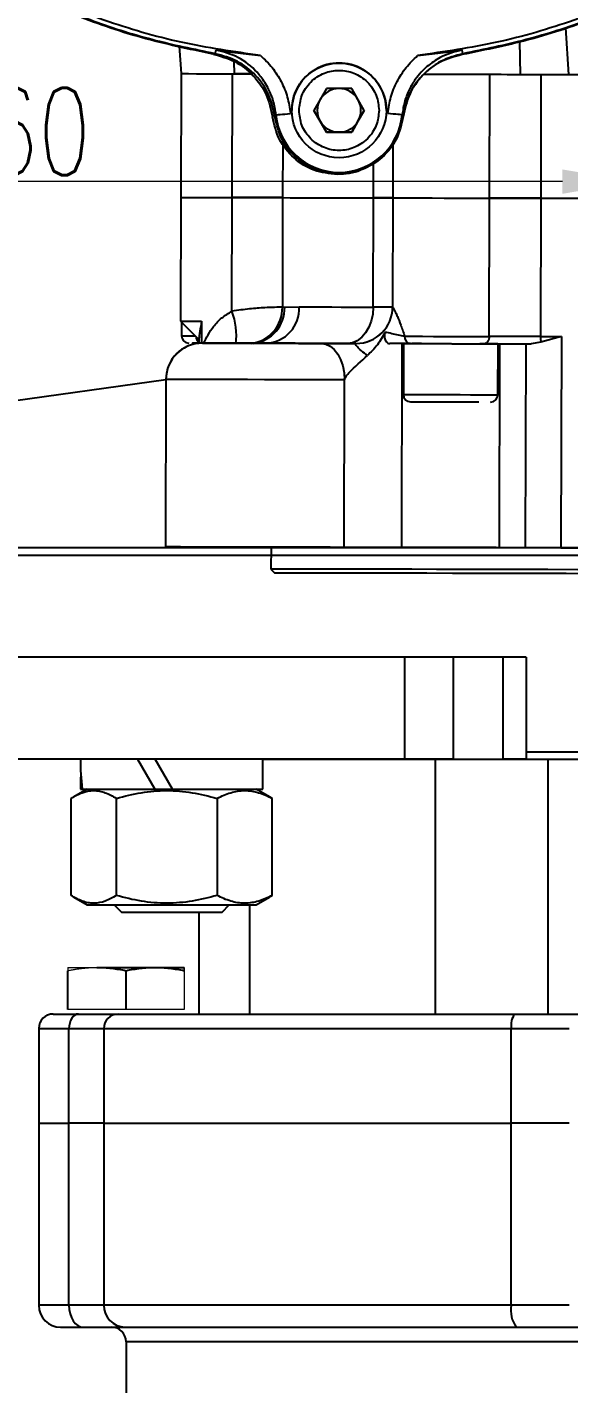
# Model space of a CAD drawing. Header units: millimetres. Extents: x 2028 to 4172, y 863 to 2379.
# Drawn here: x 2623.4 to 2697.8, y 1864.9 to 2052.4 of the extents above; entities that cross this region are included whole.
import ezdxf

# ---------------------------------------------------------------- set-up
doc = ezdxf.new("R2010")
doc.units = ezdxf.units.MM
doc.layers.add('AM_5', color=3, linetype='Continuous', lineweight=25)
doc.styles.add('SLDTEXTSTYLE1', font='txt.shx', dxfattribs={"width": 0.7, "bigfont": 'gbcbig.shx'})
doc.dimstyles.new('SLDDIMSTYLE12$0', dxfattribs={"dimtxt": 12, "dimasz": 10, "dimexe": 0, "dimexo": 0.0625, "dimgap": 0.875, "dimtad": 1, "dimdec": 1, "dimlfac": 1.8, "dimrnd": 1e-09, "dimzin": 12, "dimdsep": 46, "dimtxsty": 'SLDTEXTSTYLE1', "dimcen": 0.09, "dimdle": 8.16, "dimclrd": 3, "dimclre": 3, "dimadec": 0, "dimazin": 3, "dimtfac": 1, "dimtdec": 1, "dimtofl": 0, "dimtmove": 0, "dimatfit": 3, "dimfxl": 0, "dimfrac": 2, "dimtolj": 1, "dimlwd": 5, "dimlwe": 5, "dimarcsym": 0})

# ---------------------------------------------------------------- blocks, each defined once
blk = doc.blocks.new('*D44')
at = {"layer": 'AM_5', "color": 3, "linetype": 'Continuous', "lineweight": 5, "transparency": 16777216}
for p, q in [((2545.02, 2046.17), (2545.02, 2031.19)), ((2696.94, 2031.19), (2555.02, 2031.19))]:
    blk.add_line(p, q, dxfattribs=at)
at = {"layer": 'AM_5', "color": 3, "lineweight": 5, "transparency": 16777216}
blk.add_line((2706.94, 2009.46), (2706.94, 2031.19), dxfattribs=at)
at = {"layer": 'AM_5', "color": 3, "transparency": 16777216}
for points in [[(2555.02, 2032.86), (2555.02, 2029.52), (2545.02, 2031.19)], [(2696.94, 2032.86), (2696.94, 2029.52), (2706.94, 2031.19)]]:
    blk.add_solid(points, dxfattribs=at)
at = {"layer": 'Defpoints', "color": 0, "transparency": 16777216}
for p in [(2545.02, 2046.23), (2545.02, 2031.19), (2706.94, 2009.39)]:
    blk.add_point(p, dxfattribs=at)
at = {"layer": 'AM_5', "color": 0, "transparency": 16777216, "insert": (2621.28, 2038.07), "char_height": 12, "attachment_point": 5, "style": 'SLDTEXTSTYLE1'}
blk.add_mtext('\\A1;160', dxfattribs=at)

msp = doc.modelspace()

# ---------------------------------------------------------------- linework, layer by layer
at = {"color": 7, "linetype": 'Continuous', "lineweight": 25}
for p, q in [((2697.347, 2052.327), (2697.77, 2045.905)), ((2644.266, 2049.777), (2644.52, 2046.019)), ((2691.172, 2045.919), (2691.082, 2050.429)), ((2649.206, 2048.758), (2649.326, 2049.274)), ((2651.856, 2046.003), (2651.832, 2047.686)), ((2683.262, 2048.758), (2683.143, 2049.274)), ((2644.52, 2046.019), (2644.484, 2029.019)), ((2651.54, 2029.004), (2651.576, 2046.004)), ((2654.071, 2045.999), (2651.856, 2046.003)), ((2686.92, 2028.928), (2686.956, 2045.928)), ((2693.986, 2045.913), (2693.95, 2028.913)), ((2664.502, 2043.972), (2662.77, 2040.972)), ((2667.966, 2043.972), (2664.502, 2043.972)), ((2669.698, 2040.972), (2667.966, 2043.972)), ((2657.409, 2040.107), (2657.558, 2040.357)), ((2659.734, 2040.979), (2659.734, 2040.979)), ((2662.77, 2040.972), (2664.502, 2037.972)), ((2663.636, 2039.472), (2662.77, 2040.972)), ((2667.966, 2037.972), (2669.698, 2040.972)), ((2669.698, 2040.972), (2668.832, 2039.472)), ((2672.734, 2040.965), (2672.734, 2040.965)), ((2675.06, 2040.107), (2674.911, 2040.357)), ((2664.502, 2037.972), (2663.636, 2039.472)), ((2668.832, 2039.472), (2667.966, 2037.972)), ((2658.494, 2036.415), (2658.478, 2028.989)), ((2664.502, 2037.972), (2667.966, 2037.972)), ((2664.502, 2037.972), (2664.502, 2037.972)), ((2666.234, 2037.972), (2664.502, 2037.972)), ((2667.966, 2037.972), (2666.234, 2037.972)), ((2667.966, 2037.972), (2667.966, 2037.972)), ((2673.643, 2036.454), (2673.627, 2028.957)), ((2670.962, 2028.962), (2670.973, 2033.823)), ((2644.484, 2029.019), (2644.448, 2012.019)), ((2651.507, 2013.396), (2651.54, 2029.004)), ((2658.478, 2028.989), (2658.446, 2013.939)), ((2670.93, 2013.963), (2670.962, 2028.962)), ((2670.962, 2028.962), (2670.97, 2028.962)), ((2673.627, 2028.957), (2673.595, 2013.957)), ((2686.879, 2009.928), (2686.92, 2028.928)), ((2693.95, 2028.913), (2693.91, 2009.913)), ((2658.446, 2013.939), (2658.759, 2013.939)), ((2658.759, 2013.939), (2660.766, 2013.984)), ((2644.448, 2012.019), (2646.942, 2009.514)), ((2644.569, 2011.898), (2644.565, 2010.019)), ((2647.337, 2012.013), (2647.33, 2009.012)), ((2646.063, 2009.016), (2646.062, 2008.821)), ((2646.943, 2009.655), (2646.941, 2008.988)), ((2656.227, 2008.994), (2656.22, 2008.994)), ((2657.159, 2008.992), (2656.563, 2008.994)), ((2667.392, 2008.97), (2667.388, 2008.97)), ((2668.588, 2008.967), (2668.588, 2008.967)), ((2668.589, 2008.967), (2668.588, 2008.967)), ((2674.86, 2008.954), (2674.8, 1980.954)), ((2675.084, 2008.954), (2675.069, 2001.954)), ((2676.037, 2008.951), (2676.634, 2008.95)), ((2676.988, 2008.949), (2676.228, 2008.951)), ((2677.584, 2008.948), (2676.988, 2008.949)), ((2688.069, 2001.926), (2688.084, 2008.926)), ((2688.293, 2008.925), (2688.233, 1980.925)), ((2691.887, 2008.918), (2691.827, 1980.918)), ((2693.987, 2009.14), (2692.635, 2008.916)), ((2696.801, 2009.907), (2693.987, 2009.14)), ((2696.801, 2009.907), (2696.739, 1980.907)), ((2642.433, 2004.023), (2642.384, 1981.023)), ((2642.433, 2004.024), (2642.433, 2004.023)), ((2666.925, 1980.971), (2666.974, 2003.971)), ((2793.443, 1980.885), (2620.443, 1980.885)), ((2656.881, 1980.992), (2656.875, 1977.993)), ((2674.8, 1980.954), (2666.925, 1980.971)), ((2691.827, 1980.918), (2688.233, 1980.925)), ((2619.443, 1979.885), (2794.443, 1979.885)), ((2656.875, 1977.993), (2657.374, 1977.492)), ((2691.943, 1965.885), (2620.414, 1965.885)), ((2675.272, 1951.885), (2675.272, 1965.885)), ((2681.94, 1965.885), (2681.94, 1951.885)), ((2688.785, 1951.885), (2688.785, 1965.885)), ((2691.943, 1965.885), (2691.943, 1952.885)), ((2675.272, 1951.885), (2621.425, 1951.885)), ((2655.774, 1951.885), (2630.674, 1951.885)), ((2638.544, 1951.885), (2640.911, 1947.785)), ((2643.336, 1947.785), (2640.969, 1951.885)), ((2655.774, 1947.785), (2655.774, 1951.885)), ((2681.94, 1951.885), (2675.272, 1951.885)), ((2679.447, 1951.885), (2679.447, 1916.885)), ((2681.94, 1951.885), (2688.785, 1951.885)), ((2691.943, 1951.885), (2688.785, 1951.885)), ((2691.943, 1952.885), (2719.943, 1952.885)), ((2691.943, 1952.885), (2691.943, 1951.885)), ((2691.943, 1951.885), (2719.943, 1951.885)), ((2694.943, 1951.885), (2694.943, 1916.885)), ((2629.39, 1933.174), (2629.39, 1946.497)), ((2631.599, 1947.785), (2629.767, 1946.728)), ((2630.674, 1947.785), (2630.899, 1947.785)), ((2630.899, 1947.785), (2655.774, 1947.785)), ((2635.624, 1933.174), (2635.624, 1946.497)), ((2649.458, 1946.497), (2649.458, 1933.174)), ((2656.68, 1946.728), (2654.849, 1947.785)), ((2657.058, 1946.497), (2656.661, 1946.695)), ((2657.058, 1933.174), (2657.058, 1946.497)), ((2656.661, 1932.969), (2657.058, 1933.174)), ((2629.77, 1932.941), (2631.599, 1931.885)), ((2631.599, 1931.885), (2643.224, 1931.885)), ((2635.306, 1931.885), (2636.306, 1930.885)), ((2643.224, 1931.885), (2654.849, 1931.885)), ((2650.141, 1930.885), (2651.141, 1931.885)), ((2653.943, 1916.885), (2653.943, 1931.885)), ((2654.849, 1931.885), (2656.677, 1932.941)), ((2636.306, 1930.885), (2643.224, 1930.885)), ((2643.224, 1930.885), (2650.141, 1930.885)), ((2646.943, 1930.885), (2646.943, 1916.885)), ((2628.943, 1917.485), (2628.943, 1922.835)), ((2632.943, 1923.285), (2640.943, 1923.285)), ((2636.943, 1917.485), (2636.943, 1922.835)), ((2640.943, 1923.285), (2644.943, 1923.285)), ((2624.943, 1914.885), (2624.943, 1901.885)), ((2624.943, 1914.885), (2629.098, 1914.885)), ((2629.098, 1914.885), (2633.901, 1914.885)), ((2629.098, 1901.885), (2629.098, 1914.885)), ((2633.901, 1914.885), (2689.916, 1914.885)), ((2633.901, 1914.885), (2633.901, 1901.885)), ((2689.916, 1914.885), (2697.862, 1914.885)), ((2689.916, 1901.885), (2689.916, 1914.885)), ((2624.943, 1901.885), (2624.943, 1876.885)), ((2624.943, 1901.885), (2629.098, 1901.885)), ((2633.901, 1901.885), (2629.098, 1901.885)), ((2629.098, 1876.885), (2629.098, 1901.885)), ((2633.901, 1901.885), (2689.916, 1901.885)), ((2633.901, 1901.885), (2633.901, 1876.885)), ((2697.862, 1901.885), (2689.916, 1901.885)), ((2689.916, 1876.885), (2689.916, 1901.885)), ((2629.098, 1876.885), (2624.943, 1876.885)), ((2633.901, 1876.885), (2629.098, 1876.885)), ((2689.916, 1876.885), (2633.901, 1876.885)), ((2697.862, 1876.885), (2689.916, 1876.885)), ((2630.276, 1873.885), (2630.709, 1873.885)), ((2636.823, 1873.885), (2690.597, 1873.885)), ((2776.943, 1871.885), (2636.943, 1871.885)), ((2636.943, 1871.885), (2636.943, 1864.885))]:
    msp.add_line(p, q, dxfattribs=at)
at = {"linetype": 'ByBlock'}
for p, q in [((2619.423, 2000.806), (2642.433, 2004.024)), ((2655.774, 1951.885), (2756.111, 1951.885))]:
    msp.add_line(p, q, dxfattribs=at)
at = {"color": 144, "linetype": 'Continuous', "lineweight": 18}
for p, q in [((2688.785, 1951.885), (2681.94, 1951.885)), ((2644.943, 1922.835), (2644.943, 1917.485)), ((2636.943, 1917.485), (2628.943, 1917.485)), ((2644.943, 1917.485), (2636.943, 1917.485))]:
    msp.add_line(p, q, dxfattribs=at)
at = {"color": 7, "linetype": 'Continuous', "lineweight": 25, "flags": 128}
for points in [[(2644.52, 2046.019), (2644.529, 2046.019), (2644.827, 2046.019), (2645.533, 2046.017), (2646.616, 2046.015), (2648.028, 2046.012), (2649.706, 2046.008), (2651.576, 2046.004)], [(2651.576, 2046.004), (2652.757, 2046.002), (2653.88, 2045.999), (2654.133, 2045.999)], [(2677.875, 2045.948), (2679.064, 2045.945), (2680.704, 2045.942), (2682.387, 2045.938), (2684.038, 2045.934), (2685.584, 2045.931), (2686.956, 2045.928)], [(2686.956, 2045.928), (2687.697, 2045.927), (2688.502, 2045.925), (2689.358, 2045.923), (2690.254, 2045.921), (2691.178, 2045.919), (2692.117, 2045.917), (2693.057, 2045.915), (2693.986, 2045.913)], [(2693.986, 2045.913), (2694.756, 2045.912), (2695.528, 2045.91), (2696.302, 2045.908), (2697.078, 2045.907), (2697.856, 2045.905), (2698.635, 2045.903), (2699.416, 2045.902), (2700.198, 2045.9)], [(2657.558, 2040.357), (2657.602, 2040.361), (2657.719, 2040.372), (2657.905, 2040.39), (2658.153, 2040.413), (2658.453, 2040.441), (2658.795, 2040.474), (2659.165, 2040.509), (2659.549, 2040.545)], [(2674.911, 2040.357), (2674.867, 2040.361), (2674.75, 2040.372), (2674.564, 2040.39), (2674.316, 2040.413), (2674.016, 2040.441), (2673.674, 2040.474), (2673.304, 2040.509), (2672.92, 2040.545)], [(2644.484, 2029.019), (2644.493, 2029.019), (2644.79, 2029.019), (2645.497, 2029.017), (2646.58, 2029.015), (2647.992, 2029.012), (2649.67, 2029.008), (2651.54, 2029.004)], [(2644.484, 2029.019), (2644.493, 2029.019), (2644.79, 2029.019), (2645.497, 2029.017), (2646.58, 2029.015), (2647.992, 2029.012), (2649.67, 2029.008), (2651.54, 2029.004)], [(2651.54, 2029.004), (2652.721, 2029.002), (2653.843, 2028.999), (2654.89, 2028.997), (2655.845, 2028.995), (2656.694, 2028.993), (2657.423, 2028.992), (2658.021, 2028.99), (2658.478, 2028.989)], [(2658.478, 2028.989), (2658.021, 2028.99), (2657.423, 2028.992), (2656.694, 2028.993), (2655.845, 2028.995), (2654.89, 2028.997), (2653.843, 2028.999), (2652.721, 2029.002), (2651.54, 2029.004)], [(2658.478, 2028.989), (2659.493, 2028.987), (2660.673, 2028.985), (2662.014, 2028.982), (2663.513, 2028.978), (2665.163, 2028.975), (2666.959, 2028.971), (2668.894, 2028.967), (2670.962, 2028.962)], [(2658.478, 2028.989), (2659.493, 2028.987), (2660.673, 2028.985), (2662.014, 2028.982), (2663.513, 2028.978), (2665.163, 2028.975), (2666.959, 2028.971), (2668.894, 2028.967), (2670.962, 2028.962)], [(2670.962, 2028.962), (2671.643, 2028.961), (2672.243, 2028.96), (2672.759, 2028.959), (2673.183, 2028.958), (2673.511, 2028.957), (2673.627, 2028.957)], [(2673.627, 2028.957), (2673.512, 2028.957), (2673.185, 2028.958), (2672.762, 2028.959), (2672.248, 2028.96), (2671.649, 2028.961), (2670.97, 2028.962)], [(2673.627, 2028.957), (2673.765, 2028.956), (2674.248, 2028.955), (2675.058, 2028.954), (2676.159, 2028.951), (2677.502, 2028.948), (2679.027, 2028.945), (2680.668, 2028.942), (2682.351, 2028.938), (2684.002, 2028.934), (2685.547, 2028.931), (2686.92, 2028.928)], [(2673.629, 2028.957), (2673.765, 2028.956), (2674.248, 2028.955), (2675.058, 2028.954), (2676.159, 2028.951), (2677.502, 2028.948), (2679.027, 2028.945), (2680.668, 2028.942), (2682.351, 2028.938), (2684.002, 2028.934), (2685.547, 2028.931), (2686.92, 2028.928)], [(2686.92, 2028.928), (2687.661, 2028.927), (2688.465, 2028.925), (2689.321, 2028.923), (2690.218, 2028.921), (2691.142, 2028.919), (2692.08, 2028.917), (2693.021, 2028.915), (2693.95, 2028.913)], [(2693.95, 2028.913), (2693.021, 2028.915), (2692.08, 2028.917), (2691.142, 2028.919), (2690.218, 2028.921), (2689.321, 2028.923), (2688.465, 2028.925), (2687.661, 2028.927), (2686.92, 2028.928)], [(2693.95, 2028.913), (2694.72, 2028.912), (2695.492, 2028.91), (2696.266, 2028.908), (2697.042, 2028.907), (2697.82, 2028.905), (2698.599, 2028.903), (2699.379, 2028.902), (2700.161, 2028.9)], [(2693.95, 2028.913), (2694.72, 2028.912), (2695.492, 2028.91), (2696.266, 2028.908), (2697.042, 2028.907), (2697.82, 2028.905), (2698.599, 2028.903), (2699.379, 2028.902), (2700.161, 2028.9)], [(2660.766, 2013.984), (2661.752, 2013.982), (2662.823, 2013.98), (2663.979, 2013.977), (2665.216, 2013.975), (2666.532, 2013.972), (2667.925, 2013.969), (2669.392, 2013.966), (2670.93, 2013.963)], [(2670.93, 2013.963), (2670.86, 2012.987), (2670.657, 2012.05), (2670.329, 2011.186), (2669.888, 2010.429), (2669.352, 2009.809), (2668.74, 2009.348), (2668.077, 2009.065), (2667.388, 2008.97)], [(2673.595, 2013.957), (2673.479, 2013.957), (2673.151, 2013.958), (2672.726, 2013.959), (2672.211, 2013.96), (2671.611, 2013.961), (2670.93, 2013.963)], [(2644.448, 2012.019), (2644.638, 2012.019), (2645.2, 2012.018), (2646.112, 2012.016), (2647.337, 2012.013)], [(2644.565, 2010.019), (2644.612, 2010.019), (2644.955, 2010.018), (2645.615, 2010.017), (2646.443, 2010.015)], [(2646.941, 2009.014), (2646.841, 2009.014), (2646.284, 2009.016), (2646.065, 2009.016), (2646.197, 2009.016), (2646.672, 2009.015), (2646.941, 2009.014)], [(2656.277, 2008.994), (2656.884, 2008.993), (2657.887, 2008.991), (2658.603, 2008.989), (2658.994, 2008.988), (2659.038, 2008.988), (2658.733, 2008.989), (2658.095, 2008.99), (2657.159, 2008.992)], [(2663.804, 2008.978), (2664.425, 2008.88), (2665.021, 2008.594), (2665.57, 2008.131), (2666.05, 2007.508), (2666.444, 2006.75), (2666.736, 2005.885), (2666.915, 2004.946), (2666.974, 2003.971)], [(2675.084, 2008.954), (2675.153, 2008.953), (2675.543, 2008.953), (2676.26, 2008.951), (2677.263, 2008.949), (2678.499, 2008.946), (2679.902, 2008.943), (2681.395, 2008.94), (2682.898, 2008.937), (2684.331, 2008.934), (2685.616, 2008.931), (2686.683, 2008.929), (2687.475, 2008.927), (2687.95, 2008.926), (2688.081, 2008.926), (2687.863, 2008.926), (2687.305, 2008.927), (2686.44, 2008.929), (2685.584, 2008.931)], [(2675.247, 2009.953), (2676.371, 2009.951), (2677.713, 2009.948), (2679.217, 2009.945), (2680.82, 2009.941), (2682.455, 2009.938), (2684.053, 2009.934), (2685.549, 2009.931), (2686.879, 2009.928)], [(2677.584, 2008.948), (2677.609, 2008.948), (2677.918, 2008.947), (2678.552, 2008.946), (2679.456, 2008.944), (2680.549, 2008.942), (2681.734, 2008.939), (2682.905, 2008.937), (2683.959, 2008.935), (2684.802, 2008.933), (2685.36, 2008.932), (2685.581, 2008.931), (2685.584, 2008.931)], [(2686.879, 2009.928), (2686.866, 2009.733), (2686.828, 2009.546), (2686.766, 2009.373), (2686.684, 2009.222), (2686.583, 2009.097), (2686.469, 2009.005), (2686.344, 2008.949), (2686.215, 2008.93)], [(2693.91, 2009.913), (2692.98, 2009.915), (2692.04, 2009.917), (2691.101, 2009.919), (2690.177, 2009.921), (2689.281, 2009.923), (2688.425, 2009.925), (2687.62, 2009.927), (2686.879, 2009.928)], [(2693.91, 2009.913), (2694.269, 2009.912), (2694.63, 2009.912), (2694.99, 2009.911), (2695.352, 2009.91), (2695.713, 2009.909), (2696.075, 2009.909), (2696.438, 2009.908), (2696.801, 2009.907)], [(2666.974, 2003.971), (2665.043, 2003.975), (2662.923, 2003.979), (2660.668, 2003.984), (2658.333, 2003.989), (2655.976, 2003.994), (2653.655, 2003.999), (2651.427, 2004.004), (2649.347, 2004.008), (2647.467, 2004.013), (2645.834, 2004.016), (2644.487, 2004.019), (2643.46, 2004.021), (2642.778, 2004.023), (2642.458, 2004.023), (2642.433, 2004.023)], [(2675.069, 2001.954), (2675.138, 2001.953), (2675.528, 2001.953), (2676.245, 2001.951), (2677.248, 2001.949), (2678.484, 2001.946), (2679.887, 2001.943), (2681.38, 2001.94), (2682.883, 2001.937), (2684.316, 2001.934), (2685.601, 2001.931), (2686.668, 2001.929), (2687.46, 2001.927), (2687.935, 2001.926), (2688.069, 2001.926)], [(2666.925, 1980.971), (2664.993, 1980.975), (2662.874, 1980.98), (2660.619, 1980.984), (2658.284, 1980.989), (2655.927, 1980.994), (2653.605, 1980.999), (2651.378, 1981.004), (2649.298, 1981.009), (2647.418, 1981.013), (2645.785, 1981.016), (2644.438, 1981.019), (2643.411, 1981.021), (2642.729, 1981.023), (2642.409, 1981.023), (2642.384, 1981.023)], [(2688.233, 1980.925), (2687.851, 1980.926), (2687.09, 1980.928), (2685.996, 1980.93), (2684.634, 1980.933), (2683.086, 1980.936), (2681.444, 1980.94), (2679.807, 1980.943), (2678.273, 1980.947), (2676.934, 1980.95), (2675.87, 1980.952), (2675.144, 1980.953), (2674.8, 1980.954)], [(2696.739, 1980.907), (2696.064, 1980.909), (2695.401, 1980.91), (2694.752, 1980.911), (2694.12, 1980.913), (2693.509, 1980.914), (2692.921, 1980.915), (2692.36, 1980.916), (2691.827, 1980.918)], [(2696.739, 1980.907), (2700.476, 1980.899), (2704.239, 1980.891), (2708.012, 1980.883), (2711.78, 1980.875), (2715.53, 1980.867), (2719.245, 1980.859), (2722.911, 1980.851), (2726.514, 1980.843)], [(2699.053, 1977.902), (2694.948, 1977.911), (2690.927, 1977.92), (2687.017, 1977.928), (2683.247, 1977.936), (2679.643, 1977.944), (2676.229, 1977.951), (2673.031, 1977.958), (2670.07, 1977.964), (2667.367, 1977.97), (2664.941, 1977.975), (2662.81, 1977.98), (2660.987, 1977.984), (2659.486, 1977.987), (2658.318, 1977.99), (2657.49, 1977.991), (2657.009, 1977.992), (2656.875, 1977.993)], [(2657.374, 1977.492), (2657.385, 1977.492), (2657.652, 1977.491), (2658.274, 1977.49), (2659.247, 1977.488), (2660.562, 1977.485), (2662.211, 1977.481), (2664.182, 1977.477), (2666.46, 1977.472), (2669.03, 1977.467), (2671.872, 1977.46), (2674.966, 1977.454), (2678.291, 1977.447), (2681.821, 1977.439), (2685.532, 1977.431), (2689.396, 1977.423), (2693.387, 1977.414), (2697.475, 1977.406), (2701.63, 1977.397)], [(2630.405, 1916.885), (2630.15, 1916.847), (2629.905, 1916.733), (2629.679, 1916.548), (2629.481, 1916.3), (2629.318, 1915.996), (2629.198, 1915.651), (2629.123, 1915.275), (2629.098, 1914.885)], [(2629.098, 1876.885), (2629.136, 1876.3), (2629.247, 1875.737), (2629.429, 1875.219), (2629.672, 1874.764), (2629.97, 1874.391), (2630.309, 1874.114), (2630.677, 1873.943), (2631.059, 1873.885)]]:
    msp.add_lwpolyline(points, dxfattribs=at)
at = {"color": 7, "linetype": 'Continuous', "lineweight": 25}
msp.add_circle((2666.234, 2040.972), 6.5, dxfattribs=at)
for centre, radius, start, end in [((2666.234, 2040.972), 6.5, 359.93876, 180), ((2666.234, 2040.972), 3, 90, 150), ((2666.234, 2040.972), 3, 30, 90), ((2666.234, 2040.972), 3, 150, 210), ((2666.234, 2040.972), 3, 330, 30), ((2666.234, 2041.177), 8.715, 185.40246, 354.59754), ((2666.234, 2040.972), 3, 210, 270), ((2666.234, 2040.972), 3, 270, 330), ((2653.535, 2013.846), 4.912, 277.26115, 1.08356), ((2653.858, 2013.833), 4.902, 277.47784, 1.23352), ((2655.989, 2013.77), 4.782, 272.85392, 2.57258), ((2668.595, 2013.967), 5, 269.87751, 359.87751), ((2668.598, 2013.967), 4.999, 269.88745, 359.88744), ((2673.602, 2016.348), 2.391, 269.82061, 269.88705), ((2642.966, 2010.118), 9.148, 352.43919, 20.99236), ((2645.565, 2010.017), 1, 179.87751, 269.87751), ((2647.433, 2004.013), 5, 89.87751, 179.87751), ((2647.433, 2004.013), 5, 105.91096, 179.87751), ((2647.621, 2009.948), 1.051, 183.37387, 229.71634), ((2676.156, 2009.858), 0.915, 174.04025, 262.50401), ((2697.154, 2009.849), 3.245, 178.86815, 192.63218), ((2676.069, 2001.951), 1, 179.87751, 269.87751), ((2687.069, 2001.928), 1, 269.87751, 359.87751), ((2626.943, 1914.885), 2, 90, 180), ((2635.875, 1914.911), 1.974, 90.76791, 180.74785), ((2692.459, 1915.36), 2.587, 143.85476, 190.56369), ((2627.943, 1876.885), 3, 180, 270), ((2636.862, 1876.847), 2.962, 179.25215, 269.23209), ((2693.73, 1876.174), 3.88, 169.43631, 216.14524), ((2634.943, 1871.885), 2, 0, 90)]:
    msp.add_arc(centre, radius, start, end, dxfattribs=at)
for centre, start_param, end_param in [((2643.224, 1951.885), 4.712389, 4.9021421), ((2643.224, 1947.785), 4.6179404, 4.712389)]:
    msp.add_ellipse(centre, major_axis=(0, -21.737), ratio=0.5773503, start_param=start_param, end_param=end_param, dxfattribs=at)
for points in [[(2655.445, 2048.504), (2651.793, 2049.028), (2644.49, 2050.076), (2633.847, 2053.196), (2623.604, 2057.403), (2613.903, 2062.759), (2604.864, 2069.163), (2596.602, 2076.545), (2589.221, 2084.807), (2582.816, 2093.846), (2577.461, 2103.547), (2573.253, 2113.79), (2570.133, 2124.433), (2569.085, 2131.736), (2568.561, 2135.388)], [(2763.908, 2135.388), (2763.384, 2131.736), (2762.336, 2124.433), (2759.216, 2113.79), (2755.008, 2103.547), (2749.653, 2093.846), (2743.248, 2084.807), (2735.867, 2076.545), (2727.605, 2069.163), (2718.566, 2062.759), (2708.865, 2057.403), (2698.622, 2053.196), (2687.979, 2050.076), (2680.676, 2049.028), (2677.024, 2048.504)], [(2648.902, 2048.706), (2645.608, 2049.393), (2639.02, 2050.765), (2629.467, 2054.086), (2620.284, 2058.29), (2611.581, 2063.426), (2603.444, 2069.415), (2595.96, 2076.203), (2589.204, 2083.716), (2583.25, 2091.878), (2578.151, 2100.603), (2573.987, 2109.804), (2570.707, 2119.371), (2569.363, 2125.965), (2568.69, 2129.262)], [(2763.705, 2128.845), (2763.019, 2125.551), (2761.646, 2118.963), (2758.326, 2109.41), (2754.122, 2100.227), (2748.986, 2091.524), (2742.997, 2083.387), (2736.209, 2075.903), (2728.696, 2069.147), (2720.534, 2063.193), (2711.809, 2058.094), (2702.607, 2053.93), (2693.041, 2050.65), (2686.447, 2049.305), (2683.15, 2048.633)], [(2649.206, 2048.758), (2646.293, 2049.345), (2640.465, 2050.521), (2631.971, 2053.274), (2623.742, 2056.721), (2615.871, 2060.922), (2608.37, 2065.767), (2603.777, 2069.541), (2601.48, 2071.428)], [(2730.989, 2071.428), (2728.692, 2069.541), (2724.099, 2065.767), (2716.598, 2060.922), (2708.727, 2056.721), (2700.498, 2053.274), (2692.004, 2050.521), (2686.176, 2049.345), (2683.262, 2048.758)], [(2648.902, 2048.706), (2649.93, 2048.424), (2651.986, 2047.86), (2654.52, 2045.843), (2656.397, 2043.205), (2656.851, 2041.122), (2657.077, 2040.08)], [(2665.991, 2032.178), (2664.905, 2032.294), (2662.734, 2032.528), (2659.922, 2034.311), (2657.815, 2036.889), (2657.323, 2039.016), (2657.077, 2040.08)], [(2666.234, 2032.287), (2665.159, 2032.4), (2663.008, 2032.628), (2660.222, 2034.392), (2658.135, 2036.945), (2657.651, 2039.053), (2657.409, 2040.107)], [(2675.06, 2040.107), (2674.818, 2039.053), (2674.334, 2036.945), (2672.247, 2034.392), (2669.461, 2032.628), (2667.31, 2032.4), (2666.234, 2032.287)], [(2663.804, 2008.978), (2664.536, 2008.976), (2666, 2008.973), (2667.726, 2008.969), (2668.589, 2008.967)], [(2686.215, 2008.93), (2687.175, 2008.928), (2689.096, 2008.924), (2691.456, 2008.918), (2692.635, 2008.916)], [(2627.943, 1873.885), (2627.943, 1873.885), (2629.08, 1873.885), (2631.059, 1873.885)], [(2631.059, 1873.885), (2633.94, 1873.885), (2635.958, 1873.885), (2636.823, 1873.885)], [(2690.597, 1873.885), (2694.305, 1873.885), (2697.643, 1873.885), (2700.132, 1873.885)]]:
    msp.add_open_spline(points, degree=3, dxfattribs=at)
for points, knots in [([(2657.409, 2040.107), (2657.182, 2041.152), (2656.73, 2043.241), (2654.852, 2045.889), (2652.307, 2047.911), (2650.241, 2048.475), (2649.206, 2048.758)], [0, 0, 0, 0, 0.2500652, 0.4994456, 0.7493864, 1, 1, 1, 1]), ([(2649.326, 2049.274), (2650.297, 2049.137), (2652.23, 2048.865), (2654.377, 2048.624), (2655.445, 2048.504)], [0, 0, 0, 0, 0.5024427, 1, 1, 1, 1]), ([(2657.558, 2040.357), (2657.461, 2040.998), (2657.277, 2042.221), (2656.675, 2043.7), (2656.06, 2044.789), (2655.518, 2045.555), (2654.423, 2046.843), (2652.464, 2048.423), (2650.357, 2048.994), (2649.326, 2049.274)], [0, 0, 0, 0, 0.1490589, 0.284486, 0.365253, 0.4374072, 0.5004523, 0.7554674, 1, 1, 1, 1]), ([(2655.445, 2048.504), (2655.998, 2047.97), (2657.099, 2046.905), (2658.319, 2044.948), (2659.205, 2042.82), (2659.434, 2041.305), (2659.549, 2040.545)], [0, 0, 0, 0, 0.250755, 0.4999887, 0.7492331, 1, 1, 1, 1]), ([(2672.92, 2040.545), (2673.035, 2041.305), (2673.264, 2042.82), (2674.15, 2044.948), (2675.37, 2046.905), (2676.471, 2047.97), (2677.024, 2048.504)], [0, 0, 0, 0, 0.2507669, 0.5000113, 0.749245, 1, 1, 1, 1]), ([(2683.143, 2049.274), (2682.109, 2048.999), (2680.716, 2048.629), (2679.182, 2047.674), (2678.302, 2046.996), (2677.463, 2046.18), (2676.637, 2045.162), (2675.854, 2043.851), (2675.192, 2042.221), (2675.008, 2040.998), (2674.911, 2040.357)], [0, 0, 0, 0, 0.2442896, 0.3290361, 0.4144899, 0.500125, 0.5979924, 0.7157703, 0.8510724, 1, 1, 1, 1]), ([(2683.15, 2048.633), (2682.12, 2048.355), (2680.062, 2047.8), (2677.522, 2045.793), (2675.662, 2043.218), (2675.21, 2041.201), (2674.991, 2040.223)], [0, 0, 0, 0, 0.2537692, 0.5075384, 0.7613077, 1, 1, 1, 1]), ([(2683.262, 2048.758), (2682.23, 2048.477), (2680.168, 2047.915), (2677.624, 2045.897), (2675.743, 2043.247), (2675.288, 2041.154), (2675.06, 2040.107)], [0, 0, 0, 0, 0.2500466, 0.4994486, 0.7493959, 1, 1, 1, 1]), ([(2677.024, 2048.504), (2678.092, 2048.624), (2680.239, 2048.865), (2682.172, 2049.137), (2683.143, 2049.274)], [0, 0, 0, 0, 0.49755733, 1, 1, 1, 1]), ([(2660.734, 2040.972), (2660.807, 2041.664), (2660.921, 2042.728), (2661.606, 2044.009), (2662.316, 2044.889), (2663.197, 2045.603), (2664.478, 2046.268), (2666.234, 2046.605), (2667.99, 2046.268), (2669.271, 2045.603), (2670.152, 2044.889), (2670.862, 2044.009), (2671.548, 2042.728), (2671.661, 2041.664), (2671.734, 2040.972)], [0, 0, 0, 0, 0.1197284, 0.1841803, 0.25, 0.3158197, 0.3802716, 0.5, 0.6197284, 0.6841803, 0.75, 0.8158197, 0.8802716, 1, 1, 1, 1]), ([(2671.734, 2040.972), (2671.661, 2040.28), (2671.548, 2039.216), (2670.862, 2037.935), (2670.152, 2037.055), (2669.271, 2036.341), (2667.99, 2035.676), (2666.234, 2035.339), (2664.478, 2035.676), (2663.197, 2036.341), (2662.316, 2037.055), (2661.606, 2037.935), (2660.921, 2039.216), (2660.807, 2040.28), (2660.734, 2040.972)], [0, 0, 0, 0, 0.1197284, 0.1841803, 0.25, 0.3158197, 0.3802716, 0.5, 0.6197284, 0.6841803, 0.75, 0.8158197, 0.8802716, 1, 1, 1, 1]), ([(2670.407, 2033.491), (2670.006, 2033.22), (2668.701, 2032.339), (2667.1, 2032.244), (2665.991, 2032.178)], [0, 0, 0, 0, 0.3071913, 1, 1, 1, 1]), ([(2656.006, 2013.867), (2655.338, 2013.828), (2654.003, 2013.749), (2652.338, 2013.513), (2651.507, 2013.396)], [0, 0, 0, 0, 0.5005372, 1, 1, 1, 1]), ([(2658.446, 2013.939), (2658.129, 2013.938), (2657.543, 2013.935), (2656.489, 2013.889), (2656.006, 2013.867)], [0, 0, 0, 0, 0.5420141, 1, 1, 1, 1]), ([(2673.597, 2013.957), (2673.614, 2013.94), (2673.646, 2013.905), (2673.798, 2013.629), (2674.002, 2013.216), (2674.309, 2012.536), (2674.746, 2011.46), (2675.072, 2010.479), (2675.247, 2009.953)], [0, 0, 0, 0, 0.12447381, 0.25096604, 0.37147488, 0.50010394, 0.73217742, 1, 1, 1, 1]), ([(2647.337, 2012.013), (2647.255, 2011.543), (2647.09, 2010.589), (2646.953, 2009.591), (2646.959, 2009.637), (2646.961, 2009.655)], [0, 0, 0, 0, 0.3787431, 0.7674108, 1, 1, 1, 1]), ([(2647.613, 2008.974), (2648.015, 2009.78), (2648.662, 2011.074), (2650.064, 2012.519), (2651.026, 2013.104), (2651.507, 2013.396)], [0, 0, 0, 0, 0.452471, 0.7267188, 1, 1, 1, 1]), ([(2672.61, 2010.541), (2672.258, 2009.933), (2671.544, 2008.695), (2670.604, 2007.778), (2670.127, 2007.312)], [0, 0, 0, 0, 0.4918713, 1, 1, 1, 1]), ([(2672.61, 2010.541), (2672.568, 2010.446), (2672.484, 2010.255), (2672.455, 2009.918), (2672.505, 2009.591), (2672.632, 2009.304), (2672.824, 2009.087), (2673.033, 2008.974), (2673.171, 2008.962), (2673.226, 2008.957)], [0, 0, 0, 0, 0.1491203, 0.298298, 0.4463418, 0.5945522, 0.7447419, 0.8986734, 1, 1, 1, 1]), ([(2675.247, 2009.953), (2674.972, 2010.004), (2674.405, 2010.109), (2673.405, 2010.317), (2672.887, 2010.463), (2672.61, 2010.541)], [0, 0, 0, 0, 0.3043315, 0.6280366, 1, 1, 1, 1]), ([(2646.083, 2009.016), (2646.202, 2009.016), (2646.412, 2009.015), (2646.781, 2009.014), (2646.941, 2009.014)], [0, 0, 0, 0, 0.5637685, 1, 1, 1, 1]), ([(2649.987, 2009.007), (2649.62, 2009.008), (2648.865, 2009.01), (2648.057, 2009.011), (2647.536, 2009.012), (2647.382, 2009.013), (2647.607, 2009.012), (2648.19, 2009.011), (2649.073, 2009.009), (2650.196, 2009.007), (2651.546, 2009.004), (2653.133, 2009), (2654.933, 2008.997), (2656.86, 2008.992), (2658.811, 2008.988), (2660.672, 2008.984), (2662.369, 2008.981), (2663.335, 2008.979), (2663.804, 2008.978)], [0, 0, 0, 0, 0.058661, 0.1204931, 0.184636, 0.25, 0.315364, 0.3795069, 0.441339, 0.5, 0.558661, 0.6204931, 0.684636, 0.75, 0.815364, 0.8795069, 0.941339, 1, 1, 1, 1]), ([(2656.22, 2008.994), (2656.26, 2008.994), (2656.356, 2008.994), (2655.248, 2008.996), (2653.194, 2009), (2651.048, 2009.005), (2649.987, 2009.007)], [0, 0, 0, 0, 0.1934829, 0.4642415, 0.7350002, 1, 1, 1, 1]), ([(2667.388, 2008.97), (2665.907, 2008.973), (2662.944, 2008.98), (2659.19, 2008.988), (2657.214, 2008.992), (2656.227, 2008.994)], [0, 0, 0, 0, 0.3332327, 0.6667548, 1, 1, 1, 1]), ([(2668.54, 2008.968), (2668.527, 2008.968), (2668.424, 2008.968), (2668.054, 2008.969), (2667.611, 2008.97), (2667.392, 2008.97)], [0, 0, 0, 0, 0.0692046, 0.5394087, 1, 1, 1, 1]), ([(2670.127, 2007.312), (2669.845, 2007.522), (2669.284, 2007.942), (2668.789, 2008.434), (2668.569, 2008.716), (2668.462, 2008.92), (2668.538, 2008.948), (2668.589, 2008.967)], [0, 0, 0, 0, 0.2503114, 0.4998417, 0.6202194, 0.7507731, 1, 1, 1, 1]), ([(2676.037, 2008.951), (2675.87, 2008.952), (2675.541, 2008.953), (2674.971, 2008.954), (2674.368, 2008.955), (2673.713, 2008.956), (2673.391, 2008.957), (2673.226, 2008.957)], [0, 0, 0, 0, 0.1826536, 0.360866, 0.578026, 0.783693, 1, 1, 1, 1]), ([(2676.634, 2008.95), (2677.298, 2008.949), (2678.675, 2008.946), (2681.36, 2008.94), (2684.076, 2008.934), (2685.52, 2008.931), (2686.215, 2008.93)], [0, 0, 0, 0, 0.2408979, 0.5, 0.7591021, 1, 1, 1, 1]), ([(2666.974, 2003.971), (2666.979, 2004.014), (2666.991, 2004.125), (2667.19, 2004.478), (2668.2, 2005.611), (2669.263, 2006.549), (2670.127, 2007.312)], [0, 0, 0, 0, 0.0236669, 0.0606293, 0.2359656, 1, 1, 1, 1]), ([(2676.067, 2000.951), (2676.09, 2000.951), (2676.135, 2000.951), (2676.586, 2000.95), (2677.582, 2000.948), (2679.064, 2000.945), (2680.439, 2000.942), (2681.568, 2000.94), (2682.692, 2000.937), (2684.082, 2000.934), (2684.915, 2000.932), (2685.456, 2000.931)], [0, 0, 0, 0, 0.0877596, 0.1736954, 0.3333333, 0.4929712, 0.5789071, 0.6666667, 0.7544262, 0.8403621, 1, 1, 1, 1]), ([(2629.39, 1946.497), (2629.899, 1946.824), (2630.411, 1947.093), (2631.447, 1947.466), (2631.971, 1947.568), (2632.766, 1947.569), (2633.032, 1947.544), (2633.559, 1947.446), (2633.821, 1947.374), (2634.601, 1947.094), (2635.115, 1946.824), (2635.624, 1946.497)], [0, 0, 0, 0, 0.25, 0.25, 0.5, 0.5, 0.625, 0.625, 0.75, 0.75, 1, 1, 1, 1]), ([(2635.624, 1946.497), (2636.754, 1946.824), (2637.891, 1947.093), (2640.19, 1947.466), (2641.352, 1947.568), (2643.116, 1947.569), (2643.707, 1947.544), (2644.876, 1947.446), (2645.456, 1947.374), (2647.187, 1947.094), (2648.327, 1946.824), (2649.458, 1946.497)], [0, 0, 0, 0, 0.25, 0.25, 0.5, 0.5, 0.625, 0.625, 0.75, 0.75, 1, 1, 1, 1]), ([(2649.458, 1946.497), (2650.079, 1946.824), (2650.704, 1947.093), (2651.966, 1947.466), (2652.605, 1947.568), (2653.574, 1947.569), (2653.898, 1947.544), (2654.54, 1947.446), (2654.859, 1947.374), (2655.81, 1947.094), (2656.436, 1946.824), (2657.058, 1946.497)], [0, 0, 0, 0, 0.25, 0.25, 0.5, 0.5, 0.625, 0.625, 0.75, 0.75, 1, 1, 1, 1]), ([(2635.624, 1933.174), (2635.115, 1932.847), (2634.602, 1932.578), (2633.566, 1932.205), (2633.043, 1932.103), (2632.248, 1932.101), (2631.982, 1932.126), (2631.455, 1932.224), (2631.193, 1932.297), (2630.413, 1932.577), (2629.899, 1932.847), (2629.39, 1933.174)], [0, 0, 0, 0, 0.25, 0.25, 0.5, 0.5, 0.625, 0.625, 0.75, 0.75, 1, 1, 1, 1]), ([(2649.458, 1933.174), (2648.329, 1932.847), (2647.191, 1932.578), (2644.892, 1932.205), (2643.731, 1932.103), (2641.966, 1932.101), (2641.375, 1932.126), (2640.207, 1932.224), (2639.626, 1932.297), (2637.895, 1932.577), (2636.755, 1932.847), (2635.624, 1933.174)], [0, 0, 0, 0, 0.25, 0.25, 0.5, 0.5, 0.625, 0.625, 0.75, 0.75, 1, 1, 1, 1]), ([(2657.058, 1933.174), (2656.437, 1932.847), (2655.812, 1932.578), (2654.549, 1932.205), (2653.911, 1932.103), (2652.942, 1932.101), (2652.618, 1932.126), (2651.975, 1932.224), (2651.657, 1932.297), (2650.706, 1932.577), (2650.079, 1932.847), (2649.458, 1933.174)], [0, 0, 0, 0, 0.25, 0.25, 0.5, 0.5, 0.625, 0.625, 0.75, 0.75, 1, 1, 1, 1]), ([(2632.943, 1923.285), (2633.616, 1923.285), (2634.285, 1923.243), (2635.618, 1923.087), (2636.281, 1922.974), (2636.943, 1922.835)], [0, 0, 0, 0, 0.5, 0.5, 1, 1, 1, 1]), ([(2636.943, 1922.835), (2637.604, 1922.974), (2638.267, 1923.087), (2639.6, 1923.243), (2640.27, 1923.285), (2640.943, 1923.285)], [0, 0, 0, 0, 0.5, 0.5, 1, 1, 1, 1]), ([(2640.943, 1923.285), (2641.616, 1923.285), (2642.285, 1923.243), (2643.618, 1923.087), (2644.281, 1922.974), (2644.943, 1922.835)], [0, 0, 0, 0, 0.5, 0.5, 1, 1, 1, 1]), ([(2626.943, 1916.885), (2626.943, 1916.885), (2626.945, 1916.885), (2626.959, 1916.885), (2626.982, 1916.885), (2627.014, 1916.885), (2627.055, 1916.885), (2627.106, 1916.885), (2627.216, 1916.885), (2627.433, 1916.885), (2627.832, 1916.885), (2628.336, 1916.885), (2628.84, 1916.885), (2629.286, 1916.885), (2629.638, 1916.885), (2630.009, 1916.885), (2630.273, 1916.885), (2630.405, 1916.885)], [0, 0, 0, 0, 0.035381, 0.0706832, 0.1059391, 0.1411812, 0.176442, 0.2117541, 0.2471499, 0.3735492, 0.5000095, 0.6264089, 0.7528692, 0.8147278, 0.8764195, 0.9381187, 1, 1, 1, 1]), ([(2630.405, 1916.885), (2630.501, 1916.885), (2630.691, 1916.885), (2630.97, 1916.885), (2631.243, 1916.885), (2631.51, 1916.885), (2631.771, 1916.885), (2632.026, 1916.885), (2632.485, 1916.885), (2633.115, 1916.885), (2633.856, 1916.885), (2634.507, 1916.885), (2634.968, 1916.885), (2635.288, 1916.885), (2635.501, 1916.885), (2635.69, 1916.885), (2635.796, 1916.885), (2635.849, 1916.885)], [0, 0, 0, 0, 0.0355348, 0.0710273, 0.1064952, 0.1419563, 0.1774283, 0.212929, 0.248476, 0.3742156, 0.5000052, 0.6257448, 0.7515345, 0.8136891, 0.8757548, 0.9378267, 1, 1, 1, 1]), ([(2635.849, 1916.885), (2635.917, 1916.885), (2636.054, 1916.885), (2636.273, 1916.885), (2636.502, 1916.885), (2636.741, 1916.885), (2636.991, 1916.885), (2637.251, 1916.885), (2637.521, 1916.885), (2637.802, 1916.885), (2638.094, 1916.885), (2638.396, 1916.885), (2639.192, 1916.885), (2640.613, 1916.885), (2642.904, 1916.885), (2645.522, 1916.885), (2648.475, 1916.885), (2651.732, 1916.885), (2655.28, 1916.885), (2659.09, 1916.885), (2663.13, 1916.885), (2667.376, 1916.885), (2671.776, 1916.885), (2676.317, 1916.885), (2679.926, 1916.885), (2682.528, 1916.885), (2684.075, 1916.885), (2685.632, 1916.885), (2687.201, 1916.885), (2688.779, 1916.885), (2689.839, 1916.885), (2690.37, 1916.885)], [0, 0, 0, 0, 0.01099053, 0.02197379, 0.03295142, 0.04392506, 0.05489634, 0.06586691, 0.0768384, 0.08781247, 0.09879074, 0.10977487, 0.12076647, 0.18292088, 0.24508187, 0.3084864, 0.37189735, 0.435946, 0.50000088, 0.56404953, 0.62810441, 0.69150893, 0.75491988, 0.81707429, 0.87923528, 0.89937868, 0.91950223, 0.93961602, 0.95973017, 0.9798548, 1, 1, 1, 1]), ([(2690.37, 1916.885), (2690.493, 1916.885), (2690.739, 1916.885), (2691.106, 1916.885), (2691.47, 1916.885), (2691.832, 1916.885), (2692.191, 1916.885), (2692.547, 1916.885), (2693.2, 1916.885), (2694.134, 1916.885), (2695.313, 1916.885), (2696.437, 1916.885), (2697.32, 1916.885), (2697.99, 1916.885), (2698.471, 1916.885), (2698.935, 1916.885), (2699.228, 1916.885), (2699.375, 1916.885)], [0, 0, 0, 0, 0.0355348, 0.0710273, 0.1064952, 0.1419563, 0.1774283, 0.212929, 0.248476, 0.3742156, 0.5000052, 0.6257448, 0.7515345, 0.8136891, 0.8757548, 0.9378267, 1, 1, 1, 1])]:
    msp.add_open_spline(points, degree=3, knots=knots, dxfattribs=at)
at = {"color": 144, "linetype": 'Continuous', "lineweight": 18}
for points, knots in [([(2628.943, 1922.835), (2629.116, 1922.87), (2629.457, 1922.94), (2629.963, 1923.029), (2630.457, 1923.106), (2631.007, 1923.177), (2631.614, 1923.236), (2632.281, 1923.278), (2632.723, 1923.283), (2632.943, 1923.285)], [0, 0, 0, 0, 0.130962, 0.2582817, 0.3820062, 0.5021869, 0.6706289, 0.8365044, 1, 1, 1, 1]), ([(2628.943, 1923.285), (2628.944, 1923.285), (2628.946, 1923.285), (2628.962, 1923.285), (2628.989, 1923.285), (2629.027, 1923.285), (2629.075, 1923.285), (2629.134, 1923.285), (2629.265, 1923.285), (2629.522, 1923.285), (2629.994, 1923.285), (2630.587, 1923.285), (2631.174, 1923.285), (2631.685, 1923.285), (2632.083, 1923.285), (2632.501, 1923.285), (2632.795, 1923.285), (2632.943, 1923.285)], [0, 0, 0, 0, 0.0352165, 0.0703165, 0.1053474, 0.1403569, 0.1753928, 0.2105026, 0.2457338, 0.3728435, 0.5000139, 0.6271236, 0.7542941, 0.8158371, 0.877132, 0.9384344, 1, 1, 1, 1]), ([(2628.943, 1923.285), (2628.943, 1923.284), (2628.943, 1923.283), (2628.943, 1923.268), (2628.943, 1923.244), (2628.943, 1923.21), (2628.943, 1923.147), (2628.943, 1923.034), (2628.943, 1922.903), (2628.943, 1922.835)], [0, 0, 0, 0, 0.0978841, 0.19661748, 0.29624165, 0.39679704, 0.49832293, 0.74191914, 1, 1, 1, 1]), ([(2644.943, 1922.835), (2644.942, 1922.87), (2644.942, 1922.938), (2644.942, 1923.028), (2644.942, 1923.104), (2644.943, 1923.176), (2644.942, 1923.236), (2644.942, 1923.278), (2644.942, 1923.283), (2644.943, 1923.285)], [0, 0, 0, 0, 0.1288523, 0.2549587, 0.3789868, 0.5016953, 0.6694202, 0.8345133, 1, 1, 1, 1]), ([(2644.943, 1923.285), (2644.942, 1923.284), (2644.942, 1923.283), (2644.942, 1923.268), (2644.942, 1923.244), (2644.942, 1923.211), (2644.943, 1923.147), (2644.942, 1923.034), (2644.942, 1922.902), (2644.943, 1922.835)], [0, 0, 0, 0, 0.0994449, 0.1983013, 0.2972434, 0.3969253, 0.4979718, 0.744863, 1, 1, 1, 1])]:
    msp.add_open_spline(points, degree=3, knots=knots, dxfattribs=at)

# ---------------------------------------------------------------- dimensions: what is measured, and where the dimension line sits
at = {"layer": 'AM_5'}
dim = msp.add_linear_dim(base=(2545.021, 2031.191), p1=(2706.943, 2009.393), p2=(2545.021, 2046.232), text='160', dimstyle='SLDDIMSTYLE12$0', override={"dimlfac": 1}, dxfattribs=at)
dim.commit()
dim.dimension.update_dxf_attribs({"geometry": '*D44', "text_midpoint": (2621.278, 2031.191), "dimtype": 160})

doc.saveas('drawing.dxf')
